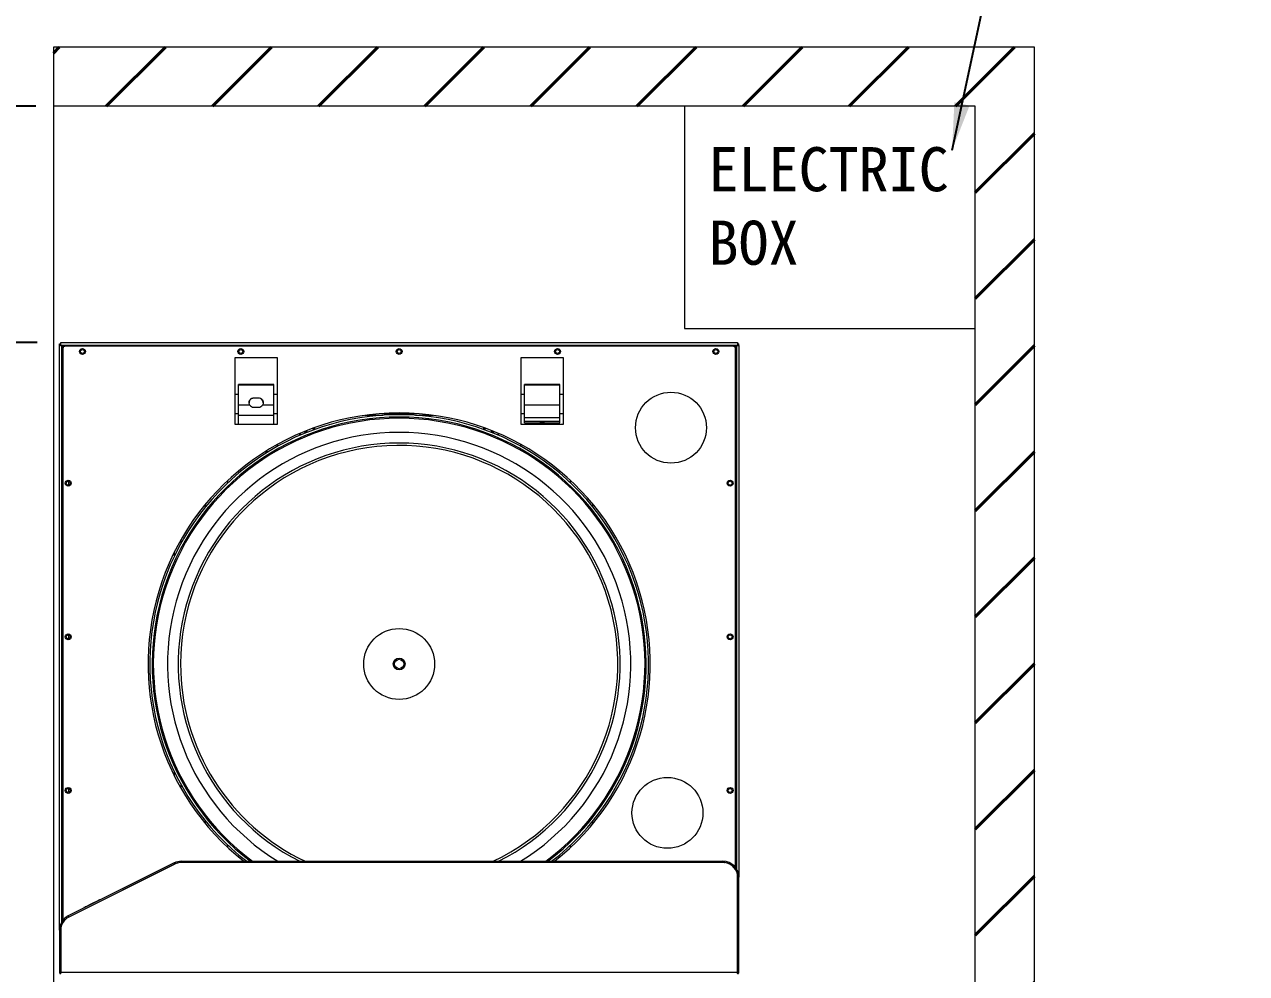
# Model space of a CAD drawing. Header units: millimetres. Extents: x 0 to 5860, y 0 to 4120.
# Drawn here: x 3591 to 4625, y 2298 to 3101 of the extents above; entities that cross this region are included whole.
import ezdxf

# ---------------------------------------------------------------- set-up
doc = ezdxf.new("R2010")
doc.units = ezdxf.units.MM
doc.layers.get('0').update_dxf_attribs({"lineweight": 15})
for name, color, linetype, lineweight in [('D', 3, 'Continuous', 13), ('P', 2, 'Continuous', 40), ('S', 4, 'Continuous', 15)]:
    doc.layers.add(name, color=color, linetype=linetype, lineweight=lineweight)
doc.styles.get("Standard").update_dxf_attribs({"font": 'kaiu.ttf'})
doc.styles.add('STU25', font='isocp2.shx')
doc.dimstyles.new('STU25', dxfattribs={"dimscale": 20, "dimtxt": 2.5, "dimasz": 2, "dimexe": 0.6, "dimexo": 1, "dimgap": 1, "dimtad": 1, "dimdsep": 46, "dimtxsty": 'STU25', "dimcen": 2, "dimazin": 2, "dimtfac": 1, "dimtmove": 0, "dimatfit": 3, "dimfxl": 0, "dimtolj": 1, "dimtzin": 0, "dimarcsym": 0})
doc.dimstyles.new('STU25$7', dxfattribs={"dimscale": 20, "dimtxt": 2.5, "dimasz": 2, "dimexe": 1.25, "dimexo": 0.625, "dimgap": 1, "dimtad": 1, "dimdec": 4, "dimdsep": 46, "dimtxsty": 'STU25', "dimcen": 2.5, "dimazin": 2, "dimtfac": 1, "dimtdec": 4, "dimtmove": 0, "dimatfit": 3, "dimfxl": 0, "dimtolj": 1, "dimtzin": 0, "dimarcsym": 0})

# ---------------------------------------------------------------- blocks, each defined once
blk = doc.blocks.new('*D17')
at = {"layer": 'D', "color": 0, "lineweight": -2}
for p, q in [((3549, 3031.9), (3549, 3311.9)), ((3600.8, 3031.9), (3537, 3031.9)), ((3549, 2871.9), (3549, 2991.9)), ((3601.9, 2831.9), (3537, 2831.9))]:
    blk.add_line(p, q, dxfattribs=at)
at = {"layer": 'D', "color": 0}
for points in [[(3542.4, 2991.9), (3555.7, 2991.9), (3549, 3031.9)], [(3542.4, 2871.9), (3555.7, 2871.9), (3549, 2831.9)]]:
    blk.add_solid(points, dxfattribs=at)
at = {"layer": 'Defpoints', "color": 0}
for p in [(3549, 3031.9), (3620.8, 3031.9), (3621.9, 2831.9)]:
    blk.add_point(p, dxfattribs=at)
at = {"layer": 'D', "color": 0, "insert": (3504, 3191.9), "char_height": 50, "attachment_point": 5, "rotation": 90, "style": 'STU25'}
blk.add_mtext('\\A1;Min.200', dxfattribs=at)

msp = doc.modelspace()

# ---------------------------------------------------------------- hatches: boundary and pattern name
at = {"layer": 'P'}
h = msp.add_hatch(dxfattribs=at)
h.set_pattern_fill('ANSI31', color=256, scale=20, style=0)
h.paths.add_polyline_path([(4445.82, 3081.904), (3615.82, 3081.904), (3615.82, 3031.904), (4395.82, 3031.904), (4395.82, 1397.404), (3615.82, 1397.404), (3615.82, 1347.404), (4445.82, 1347.404)])

# ---------------------------------------------------------------- linework, layer by layer
at = {"color": 7, "linetype": 'Continuous', "lineweight": 15}
for p, q in [((3620.82, 2830.904), (3621.82, 2830.904)), ((3620.82, 2829.404), (3620.82, 2830.904)), ((3620.82, 2334.56), (3620.82, 2829.404)), ((3621.82, 2829.404), (3620.82, 2829.404)), ((3621.82, 2829.404), (3621.82, 2830.904)), ((3621.82, 2830.904), (3621.92, 2830.904)), ((3621.82, 2829.404), (3622.92, 2829.404)), ((3621.92, 2831.904), (4194.72, 2831.904)), ((3621.92, 2829.804), (3621.92, 2831.904)), ((3621.92, 2829.804), (4194.72, 2829.804)), ((3622.92, 2341.792), (3622.92, 2829.404)), ((3623.02, 2829.704), (4193.62, 2829.704)), ((3624.406, 2828.318), (3623.02, 2829.704)), ((3623.02, 2828.997), (3624.097, 2827.92)), ((3623.82, 2826.904), (3623.82, 2343.046)), ((4190.82, 2828.904), (3625.82, 2828.904)), ((4193.62, 2829.704), (4192.235, 2828.318)), ((4192.543, 2827.92), (4193.62, 2828.997)), ((4192.82, 2387.889), (4192.82, 2826.904)), ((4193.72, 2829.404), (4193.72, 2386.635)), ((4193.72, 2829.404), (4194.82, 2829.404)), ((4194.72, 2831.904), (4194.72, 2829.804)), ((4194.82, 2830.804), (4194.72, 2830.804)), ((4194.82, 2830.904), (4195.82, 2830.904)), ((4194.82, 2829.404), (4194.82, 2830.904)), ((4194.82, 2829.404), (4195.82, 2829.404)), ((4195.82, 2829.404), (4195.82, 2830.904)), ((4195.82, 2829.404), (4195.82, 2379.404)), ((3805.32, 2818.904), (3769.32, 2818.904)), ((3769.32, 2818.904), (3769.32, 2762.904)), ((3805.32, 2762.904), (3805.32, 2818.904)), ((4047.32, 2818.904), (4011.32, 2818.904)), ((4011.32, 2818.904), (4011.32, 2762.904)), ((4047.32, 2762.904), (4047.32, 2818.904)), ((3802.32, 2796.508), (3772.32, 2796.508)), ((3772.32, 2796.09), (3772.32, 2796.508)), ((3802.32, 2796.09), (3772.32, 2796.09)), ((3772.32, 2796.079), (3772.32, 2796.09)), ((3772.32, 2796.079), (3802.32, 2796.079)), ((3772.32, 2779.232), (3772.32, 2796.079)), ((3802.32, 2796.09), (3802.32, 2796.508)), ((3802.32, 2796.079), (3802.32, 2796.09)), ((3802.32, 2779.232), (3802.32, 2796.079)), ((4044.32, 2796.522), (4014.32, 2796.522)), ((4014.32, 2796.083), (4014.32, 2796.522)), ((4044.32, 2796.083), (4014.32, 2796.083)), ((4014.32, 2796.071), (4014.32, 2796.083)), ((4014.32, 2796.071), (4044.32, 2796.071)), ((4014.32, 2779.232), (4014.32, 2796.071)), ((4044.32, 2796.083), (4044.32, 2796.522)), ((4044.32, 2796.071), (4044.32, 2796.083)), ((4044.32, 2779.232), (4044.32, 2796.071)), ((3772.32, 2787.904), (3769.32, 2787.904)), ((3785.32, 2784.999), (3785.32, 2785.103)), ((3785.32, 2785.103), (3789.32, 2785.103)), ((3789.32, 2784.999), (3785.32, 2784.999)), ((3789.32, 2784.999), (3789.32, 2785.103)), ((3805.32, 2787.904), (3802.32, 2787.904)), ((4014.32, 2787.904), (4011.32, 2787.904)), ((4047.32, 2787.904), (4044.32, 2787.904)), ((3769.32, 2771.904), (3772.32, 2771.904)), ((3772.32, 2779.232), (3781.8, 2779.232)), ((3772.32, 2770.634), (3772.32, 2779.232)), ((3785.32, 2777.132), (3789.32, 2777.132)), ((3792.84, 2779.232), (3802.32, 2779.232)), ((3802.32, 2770.634), (3802.32, 2779.232)), ((3802.32, 2771.904), (3805.32, 2771.904)), ((3893.751, 2771.904), (3922.889, 2771.904)), ((4011.32, 2771.904), (4014.32, 2771.904)), ((4014.32, 2779.232), (4044.32, 2779.232)), ((4014.32, 2768.635), (4014.32, 2779.232)), ((4044.32, 2768.635), (4044.32, 2779.232)), ((4044.32, 2771.904), (4047.32, 2771.904)), ((3769.32, 2762.904), (3805.32, 2762.904)), ((3772.32, 2770.634), (3802.32, 2770.634)), ((3772.32, 2762.904), (3772.32, 2770.634)), ((3802.32, 2762.904), (3802.32, 2770.634)), ((3879.542, 2770.446), (3894.43, 2770.446)), ((3922.21, 2770.446), (3937.098, 2770.446)), ((4011.32, 2762.904), (4047.32, 2762.904)), ((4014.32, 2768.635), (4044.32, 2768.635)), ((4014.32, 2765.558), (4014.32, 2768.635)), ((4014.32, 2765.558), (4044.32, 2765.558)), ((4014.32, 2764.017), (4014.32, 2765.558)), ((4014.32, 2764.017), (4044.32, 2764.017)), ((4044.32, 2765.558), (4044.32, 2768.635)), ((4044.32, 2764.017), (4044.32, 2765.558)), ((3824.32, 2753.463), (3824.32, 2755.097)), ((3824.82, 2753.679), (3824.82, 2755.311)), ((3835.82, 2758.057), (3835.82, 2759.654)), ((3836.82, 2758.42), (3836.82, 2760.014)), ((3979.82, 2758.42), (3979.82, 2760.014)), ((3980.82, 2759.654), (3980.82, 2758.057)), ((3991.82, 2755.311), (3991.82, 2753.679)), ((3992.32, 2753.463), (3992.32, 2755.097)), ((3805.32, 2744.056), (3805.32, 2745.773)), ((4011.32, 2744.056), (4011.32, 2745.773)), ((3797.412, 2739.404), (3795.62, 2739.404)), ((3795.62, 2739.404), (3795.62, 2738.285)), ((3763.32, 2713.188), (3763.32, 2715.246)), ((4053.32, 2713.188), (4053.32, 2715.246)), ((3744.32, 2692.663), (3744.32, 2695.034)), ((4072.32, 2692.663), (4072.32, 2695.034)), ((3744.32, 2424.773), (3744.32, 2427.145)), ((4072.32, 2424.773), (4072.32, 2427.145)), ((3763.32, 2404.561), (3763.32, 2406.62)), ((4053.32, 2404.561), (4053.32, 2406.62)), ((3717.97, 2391.479), (3628.283, 2346.635)), ((3718.841, 2390.684), (3628.728, 2345.628)), ((3718.417, 2390.584), (3628.73, 2345.741)), ((3718.417, 2390.584), (3717.97, 2391.479)), ((4183.798, 2391.804), (3722.49, 2391.804)), ((3724.007, 2392.904), (4182.22, 2392.904)), ((4182.32, 2392.904), (4182.22, 2392.904)), ((3710.534, 2386.643), (3710.579, 2386.553)), ((3712.77, 2387.761), (3712.815, 2387.671)), ((4192.82, 2386.029), (4192.82, 2386.186)), ((4193.72, 2384.531), (4193.72, 2384.303)), ((4194.72, 2299.004), (4194.72, 2379.404)), ((4194.82, 2299.004), (4194.82, 2379.404)), ((4195.82, 2379.404), (4194.82, 2379.404)), ((4195.82, 2299.004), (4195.82, 2379.404)), ((3648.148, 2357.127), (3653.515, 2359.81)), ((3653.515, 2359.81), (3654.409, 2360.257)), ((3634.106, 2348.317), (3634.061, 2348.406)), ((3641.887, 2353.996), (3642.782, 2354.443)), ((3642.782, 2354.443), (3648.148, 2357.127)), ((3622.92, 2339.474), (3622.92, 2339.688)), ((3623.82, 2341.343), (3623.82, 2341.185)), ((3628.283, 2346.635), (3628.73, 2345.741)), ((3621.82, 2334.56), (3620.82, 2334.56)), ((3620.82, 2334.56), (3620.82, 2299.004)), ((3621.82, 2334.56), (3621.82, 2299.004)), ((3621.92, 2334.613), (3621.92, 2299.004)), ((3621.823, 2316.004), (3621.823, 2314.504)), ((3621.823, 2316.004), (3621.92, 2316.004)), ((3621.823, 2314.504), (3621.92, 2314.504)), ((4194.72, 2306.004), (4194.82, 2306.004)), ((3621.82, 2299.004), (3620.82, 2299.004)), ((3621.92, 2299.504), (3621.82, 2299.504)), ((3621.92, 2299.004), (4194.72, 2299.004)), ((3621.92, 2297.904), (3621.92, 2298.904)), ((4194.82, 2304.904), (4194.72, 2304.904)), ((4194.72, 2297.904), (4194.72, 2298.904)), ((4194.82, 2299.004), (4195.82, 2299.004))]:
    msp.add_line(p, q, dxfattribs=at)
at = {"color": 8, "linetype": 'Continuous', "lineweight": 15}
for p, q in [((3623.02, 2341.947), (3623.02, 2828.997)), ((4193.62, 2828.997), (4193.62, 2386.79)), ((3835.81, 2759.65), (3835.81, 2758.054)), ((3980.83, 2758.054), (3980.83, 2759.65)), ((3628.685, 2711.295), (3628.685, 2714.513)), ((3723.798, 2662.239), (3723.798, 2665.297)), ((3718.163, 2651.343), (3718.163, 2654.753)), ((3628.685, 2581.295), (3628.685, 2584.513)), ((3718.163, 2465.055), (3718.163, 2468.465)), ((3628.685, 2451.295), (3628.685, 2454.513)), ((3723.798, 2454.511), (3723.798, 2457.569)), ((3709.685, 2386.106), (3709.64, 2386.196)), ((3711.921, 2387.224), (3711.876, 2387.314)), ((4193.62, 2384.748), (4193.62, 2384.531)), ((3634.955, 2348.853), (3635, 2348.764)), ((3623.02, 2339.7), (3623.02, 2339.905)), ((3621.92, 2313.494), (3621.82, 2313.494)), ((3621.82, 2301.504), (3621.92, 2301.504))]:
    msp.add_line(p, q, dxfattribs=at)
at = {"color": 7, "linetype": 'Continuous', "lineweight": 15, "flags": 128}
for points in [[(4027.67, 2764.983), (4027.796, 2764.967), (4028.154, 2764.953), (4028.689, 2764.944), (4029.32, 2764.94), (4029.952, 2764.944), (4030.487, 2764.953), (4030.845, 2764.967), (4030.97, 2764.983), (4030.845, 2765), (4030.487, 2765.014), (4029.952, 2765.023), (4029.32, 2765.027), (4028.689, 2765.023), (4028.154, 2765.014), (4027.796, 2765), (4027.67, 2764.983)], [(4027.67, 2764.722), (4027.796, 2764.706), (4028.154, 2764.692), (4028.689, 2764.683), (4029.32, 2764.679), (4029.952, 2764.683), (4030.487, 2764.692), (4030.845, 2764.706), (4030.97, 2764.722), (4030.845, 2764.739), (4030.487, 2764.753), (4029.952, 2764.762), (4029.32, 2764.765), (4028.689, 2764.762), (4028.154, 2764.753), (4027.796, 2764.739), (4027.67, 2764.722)], [(3829.82, 2756.454), (3830.413, 2756.336), (3830.764, 2756.133)], [(3830.71, 2756.112), (3830.394, 2756.29), (3829.82, 2756.404)], [(3985.877, 2756.133), (3986.227, 2756.336), (3986.82, 2756.454)], [(3986.82, 2756.404), (3986.246, 2756.29), (3985.931, 2756.112)]]:
    msp.add_lwpolyline(points, dxfattribs=at)
at = {"color": 7, "linetype": 'Continuous', "lineweight": 15}
for centre, radius in [((3640.32, 2824.404), 2.5), ((3640.32, 2824.404), 1.65), ((3774.32, 2824.404), 2.5), ((3774.32, 2824.404), 1.65), ((3908.32, 2824.404), 2.5), ((3908.32, 2824.404), 1.65), ((4042.32, 2824.404), 2.5), ((4042.32, 2824.404), 1.65), ((4176.32, 2824.404), 2.5), ((4176.32, 2824.404), 1.65), ((4138.32, 2759.904), 30), ((3628.32, 2712.904), 2.5), ((3628.32, 2712.904), 1.65), ((4188.32, 2712.904), 2.5), ((4188.32, 2712.904), 1.65), ((3628.32, 2582.904), 2.5), ((3908.32, 2559.904), 30), ((4188.32, 2582.904), 2.5), ((3628.32, 2582.904), 1.65), ((4188.32, 2582.904), 1.65), ((3908.32, 2559.904), 5), ((3908.32, 2559.904), 4.969), ((3908.32, 2559.904), 3.969), ((4135.32, 2433.904), 30), ((3628.32, 2452.904), 2.5), ((3628.32, 2452.904), 1.65), ((4188.32, 2452.904), 2.5), ((4188.32, 2452.904), 1.65)]:
    msp.add_circle(centre, radius, dxfattribs=at)
for centre, radius, start, end in [((3625.82, 2826.904), 2, 90, 180), ((4190.82, 2826.904), 2, 0, 90), ((3785.32, 2781), 3.999, 89.989514, 179.990952), ((3789.321, 2781), 3.999, 0.010489, 90.009045), ((3908.32, 2559.904), 212.5, 90, 231.802359), ((3785.32, 2781.132), 4, 208.367908, 270.003954), ((3789.321, 2781.132), 4, 269.996046, 331.632092), ((3908.32, 2559.904), 212.5, 308.197641, 90), ((3908.32, 2559.904), 211, 90, 232.323023), ((3908.32, 2559.904), 209, 306.961182, 233.038818), ((3908.32, 2559.904), 208, 306.593547, 233.406453), ((3908.32, 2559.904), 211, 307.676977, 90), ((3829.82, 2754.904), 1.55, 90, 171.365338), ((3829.82, 2754.904), 1.5, 90, 170.214539), ((3986.82, 2754.904), 1.55, 8.634662, 90), ((3986.82, 2754.904), 1.5, 9.785461, 90), ((3908.32, 2559.904), 185, 295.484369, 180), ((3908.32, 2559.904), 185, 180, 244.515631), ((3724.007, 2379.404), 13.5, 90, 116.565051), ((3724.007, 2379.404), 12.5, 96.233531, 116.565051), ((3724.007, 2380.351), 11.553, 97.54411, 116.565051), ((4182.32, 2379.404), 13.5, 0, 90), ((4182.32, 2379.404), 12.5, 0, 84.101264), ((4182.22, 2379.404), 12.5, 0, 82.747753), ((3653.738, 2359.363), 0.5, 26.565051, 116.565051), ((3654.633, 2359.81), 0.5, 26.565051, 116.565051), ((3642.111, 2353.549), 0.5, 116.565051, 206.565051), ((3643.005, 2353.996), 0.5, 116.565051, 206.565051), ((3634.32, 2334.56), 13.5, 116.565051, 180), ((3634.32, 2334.56), 12.5, 116.565051, 180), ((3634.235, 2334.613), 12.315, 116.565051, 180), ((3622.83, 2313.494), 1.01, 154.288518, 180)]:
    msp.add_arc(centre, radius, start, end, dxfattribs=at)
at = {"color": 8, "linetype": 'Continuous', "lineweight": 15}
for radius, start, end in [(196, 301.565662, 238.434338), (186.976, 296.726354, 243.273646)]:
    msp.add_arc((3908.32, 2559.904), radius, start, end, dxfattribs=at)
at = {"color": 7, "linetype": 'Continuous', "lineweight": 15}
for points in [[(3622.92, 2829.804), (3622.929, 2829.802), (3622.945, 2829.799), (3622.97, 2829.776), (3622.995, 2829.743), (3623.012, 2829.717), (3623.02, 2829.704)], [(3623.02, 2828.997), (3623.007, 2829.005), (3622.981, 2829.022), (3622.948, 2829.047), (3622.925, 2829.072), (3622.922, 2829.088), (3622.92, 2829.097)], [(4193.62, 2829.704), (4193.629, 2829.717), (4193.645, 2829.743), (4193.67, 2829.776), (4193.695, 2829.799), (4193.712, 2829.802), (4193.72, 2829.804)], [(4193.72, 2829.097), (4193.719, 2829.088), (4193.716, 2829.072), (4193.693, 2829.047), (4193.66, 2829.022), (4193.633, 2829.005), (4193.62, 2828.997)], [(4194.72, 2306.004), (4194.729, 2305.86), (4194.745, 2305.571), (4194.77, 2305.208), (4194.795, 2304.953), (4194.812, 2304.92), (4194.82, 2304.904)], [(3620.82, 2299.004), (3620.837, 2298.86), (3620.87, 2298.571), (3621.124, 2298.208), (3621.488, 2297.953), (3621.776, 2297.92), (3621.92, 2297.904)], [(3621.82, 2299.004), (3621.827, 2298.977), (3621.839, 2298.923), (3621.893, 2298.91), (3621.92, 2298.904)], [(3622.374, 2297.904), (3622.336, 2297.92), (3622.26, 2297.953), (3622.147, 2298.208), (3622.034, 2298.571), (3621.958, 2298.86), (3621.92, 2299.004)], [(4194.72, 2299.004), (4194.691, 2298.86), (4194.632, 2298.571), (4194.544, 2298.208), (4194.455, 2297.953), (4194.396, 2297.92), (4194.367, 2297.904)], [(4194.72, 2297.904), (4194.864, 2297.92), (4195.153, 2297.953), (4195.516, 2298.208), (4195.771, 2298.571), (4195.804, 2298.86), (4195.82, 2299.004)], [(4194.72, 2298.904), (4194.747, 2298.91), (4194.801, 2298.923), (4194.814, 2298.977), (4194.82, 2299.004)]]:
    msp.add_open_spline(points, degree=3, dxfattribs=at)
for points, knots in [([(3781.8, 2779.232), (3781.628, 2779.64), (3781.284, 2780.456), (3781.308, 2781.8), (3781.735, 2783.056), (3782.57, 2784.123), (3783.73, 2784.861), (3784.719, 2785.092), (3785.246, 2785.101), (3785.32, 2785.103)], [0, 0, 0, 0, 0.15855755, 0.3171026, 0.4765754, 0.6411983, 0.80942706, 0.9731499, 1, 1, 1, 1]), ([(3789.32, 2785.103), (3789.754, 2785.062), (3790.621, 2784.98), (3791.783, 2784.346), (3792.703, 2783.391), (3793.27, 2782.147), (3793.381, 2780.772), (3793.125, 2779.788), (3792.881, 2779.312), (3792.84, 2779.232)], [0, 0, 0, 0, 0.15591545, 0.31162874, 0.47268283, 0.64036565, 0.80678945, 0.96751543, 1, 1, 1, 1]), ([(3722.49, 2391.804), (3722.635, 2391.969), (3722.925, 2392.299), (3723.359, 2392.693), (3723.721, 2392.882), (3723.936, 2392.898), (3724.007, 2392.904)], [0, 0, 0, 0, 0.286055496, 0.572400425, 0.858746618, 1, 1, 1, 1]), ([(4182.22, 2392.904), (4182.374, 2392.881), (4182.68, 2392.836), (4183.14, 2392.495), (4183.514, 2392.116), (4183.732, 2391.876), (4183.798, 2391.804)], [0, 0, 0, 0, 0.291143744, 0.582639662, 0.87413641, 1, 1, 1, 1]), ([(4194.82, 2312.731), (4194.819, 2312.75), (4194.816, 2312.777), (4194.8, 2312.805), (4194.787, 2312.816), (4194.778, 2312.82), (4194.769, 2312.821), (4194.76, 2312.819), (4194.749, 2312.813), (4194.736, 2312.799), (4194.723, 2312.77), (4194.721, 2312.746), (4194.72, 2312.731)], [0, 0, 0, 0, 0.26006456, 0.38110501, 0.42617106, 0.47160584, 0.50538218, 0.53915805, 0.58443394, 0.65698362, 0.79451687, 1, 1, 1, 1])]:
    msp.add_open_spline(points, degree=3, knots=knots, dxfattribs=at)
at = {"layer": 'D', "color": 2}
for p, q in [((4149.861, 3031.904), (4149.861, 2843.94)), ((4395.82, 3031.904), (4289.747, 3031.904)), ((4395.82, 2843.94), (4395.82, 3031.904)), ((4149.861, 2843.94), (4395.82, 2843.94))]:
    msp.add_line(p, q, dxfattribs=at)
at = {"layer": 'S'}
for p, q in [((4445.82, 3081.904), (3615.82, 3081.904)), ((3615.82, 3081.904), (3615.82, 3031.904)), ((4445.82, 1347.404), (4445.82, 3081.904)), ((4395.82, 3031.904), (3615.82, 3031.904)), ((3615.82, 3031.904), (3615.82, 1397.404)), ((4395.82, 1397.404), (4395.82, 3031.904))]:
    msp.add_line(p, q, dxfattribs=at)

# ---------------------------------------------------------------- texts
at = {"layer": 'D', "color": 11, "insert": (4170.079, 2997.337), "char_height": 37.333, "attachment_point": 1}
msp.add_mtext('ELECTRIC \\PBOX', dxfattribs=at)

# ---------------------------------------------------------------- dimensions: what is measured, and where the dimension line sits
at = {"layer": 'D'}
dim = msp.add_linear_dim(base=(3549.017, 3031.904), p1=(3621.92, 2831.904), p2=(3620.82, 3031.904), angle=90, text='Min.<>', dimstyle='STU25', dxfattribs=at)
dim.commit()
dim.dimension.update_dxf_attribs({"geometry": '*D17', "text_midpoint": (3504.013, 3191.924)})

# ---------------------------------------------------------------- leaders
for points in [[(3234.006, 3015.156), (3277.753, 3444.339), (3723.896, 3444.339)], [(4376.123, 2994.793), (4425.399, 3223.755), (4625.319, 3223.755)]]:
    msp.add_leader(points, dimstyle='STU25$7', override={"dimgap": 1, "dimtad": 0}, dxfattribs=at)

doc.saveas('drawing.dxf')
